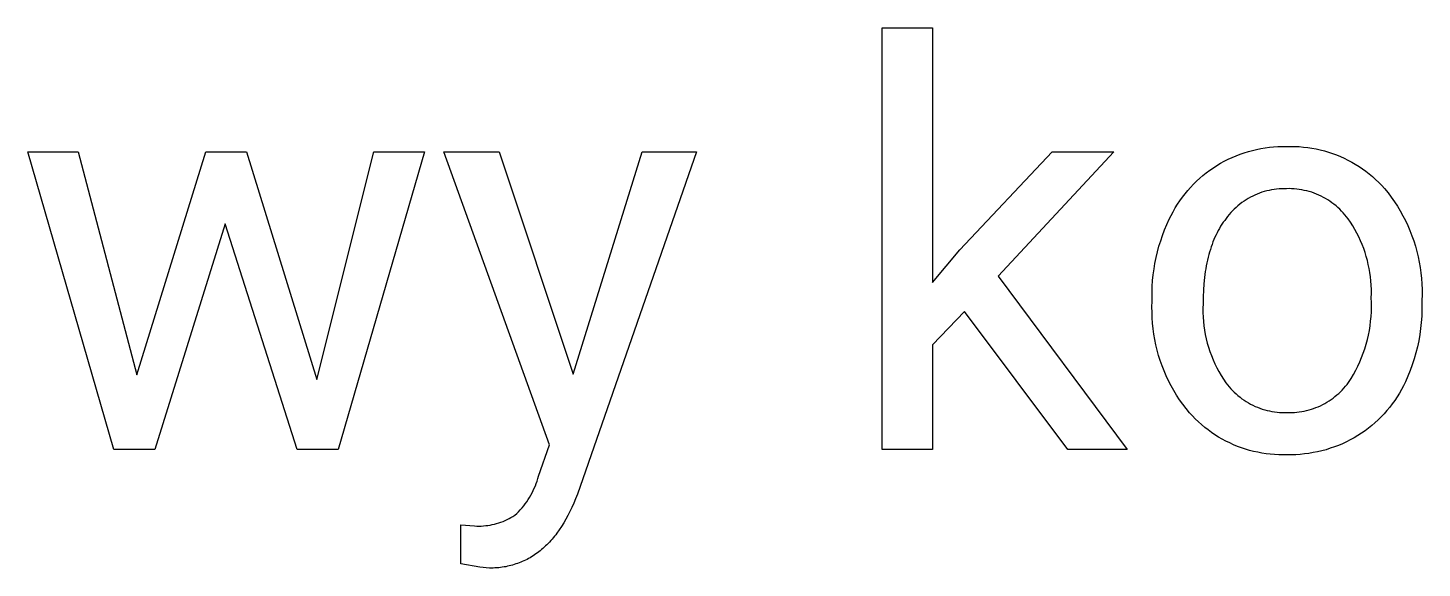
# Model space of a CAD drawing. Header units: millimetres. Extents: x 1422 to 6060, y -58 to 3182.
# Drawn here: x 4747 to 4856.1, y 136.9 to 179.1 of the extents above; entities that cross this region are included whole.
import ezdxf

# ---------------------------------------------------------------- set-up
doc = ezdxf.new("R2010")
doc.units = ezdxf.units.MM
doc.header["$MEASUREMENT"] = 0
doc.layers.add('Domyślny', color=7, linetype='Continuous', true_color=0x000000)

msp = doc.modelspace()

# ---------------------------------------------------------------- linework, layer by layer
at = {"layer": 'Domyślny'}
for p, q in [((4813.88, 146.15), (4813.88, 179.14)), ((4813.88, 179.14), (4817.84, 179.14)), ((4817.84, 179.14), (4817.84, 159.22)), ((4753.77, 146.15), (4747.04, 169.45)), ((4747.04, 169.45), (4750.98, 169.45)), ((4750.98, 169.45), (4755.55, 152.01)), ((4755.55, 152.01), (4760.95, 169.45)), ((4760.95, 169.45), (4764.15, 169.45)), ((4764.15, 169.45), (4769.66, 151.64)), ((4769.66, 151.64), (4774.11, 169.45)), ((4778.08, 169.45), (4771.33, 146.15)), ((4774.11, 169.45), (4778.08, 169.45)), ((4787.87, 146.51), (4779.6, 169.45)), ((4779.6, 169.45), (4783.93, 169.45)), ((4783.93, 169.45), (4789.72, 152.06)), ((4789.72, 152.06), (4795.12, 169.45)), ((4799.37, 169.45), (4790.04, 142.67)), ((4795.12, 169.45), (4799.37, 169.45)), ((4819.96, 161.78), (4827.19, 169.45)), ((4832.01, 169.45), (4822.98, 159.72)), ((4827.19, 169.45), (4832.01, 169.45)), ((4841.28, 169), (4841.59, 169.13)), ((4841.59, 169.13), (4841.91, 169.25)), ((4841.91, 169.25), (4842.23, 169.36)), ((4842.23, 169.36), (4842.55, 169.46)), ((4842.55, 169.46), (4842.87, 169.55)), ((4842.87, 169.55), (4843.2, 169.63)), ((4843.2, 169.63), (4843.53, 169.7)), ((4843.53, 169.7), (4843.86, 169.75)), ((4843.86, 169.75), (4844.2, 169.8)), ((4844.2, 169.8), (4844.53, 169.83)), ((4844.53, 169.83), (4844.87, 169.85)), ((4844.87, 169.85), (4845.21, 169.86)), ((4845.21, 169.86), (4845.54, 169.86)), ((4845.54, 169.86), (4845.88, 169.87)), ((4845.88, 169.87), (4846.21, 169.86)), ((4846.21, 169.86), (4846.54, 169.85)), ((4846.54, 169.85), (4846.87, 169.82)), ((4846.87, 169.82), (4847.2, 169.78)), ((4847.2, 169.78), (4847.53, 169.73)), ((4847.53, 169.73), (4847.85, 169.67)), ((4847.85, 169.67), (4848.17, 169.6)), ((4848.17, 169.6), (4848.5, 169.51)), ((4848.5, 169.51), (4848.81, 169.42)), ((4848.81, 169.42), (4849.13, 169.32)), ((4849.13, 169.32), (4849.44, 169.2)), ((4849.44, 169.2), (4849.75, 169.08)), ((4839.53, 168), (4839.81, 168.19)), ((4839.81, 168.19), (4840.09, 168.38)), ((4840.09, 168.38), (4840.38, 168.55)), ((4840.38, 168.55), (4840.67, 168.71)), ((4840.67, 168.71), (4840.98, 168.86)), ((4840.98, 168.86), (4841.28, 169)), ((4849.75, 169.08), (4850.05, 168.94)), ((4850.05, 168.94), (4850.34, 168.79)), ((4850.34, 168.79), (4850.64, 168.64)), ((4850.64, 168.64), (4850.92, 168.47)), ((4850.92, 168.47), (4851.21, 168.3)), ((4851.21, 168.3), (4851.48, 168.11)), ((4851.48, 168.11), (4851.75, 167.92)), ((4838.26, 166.91), (4838.5, 167.14)), ((4838.5, 167.14), (4838.75, 167.37)), ((4838.75, 167.37), (4839, 167.59)), ((4839, 167.59), (4839.26, 167.8)), ((4839.26, 167.8), (4839.53, 168)), ((4851.75, 167.92), (4852.01, 167.71)), ((4852.01, 167.71), (4852.27, 167.5)), ((4852.27, 167.5), (4852.51, 167.28)), ((4852.51, 167.28), (4852.75, 167.05)), ((4852.75, 167.05), (4852.99, 166.82)), ((4837.2, 165.62), (4837.39, 165.89)), ((4837.39, 165.89), (4837.6, 166.15)), ((4837.6, 166.15), (4837.81, 166.41)), ((4837.81, 166.41), (4838.03, 166.66)), ((4838.03, 166.66), (4838.26, 166.91)), ((4842.71, 165.89), (4842.54, 165.79)), ((4842.89, 165.98), (4842.71, 165.89)), ((4843.07, 166.06), (4842.89, 165.98)), ((4843.25, 166.14), (4843.07, 166.06)), ((4843.43, 166.21), (4843.25, 166.14)), ((4843.61, 166.28), (4843.43, 166.21)), ((4843.8, 166.33), (4843.61, 166.28)), ((4843.99, 166.39), (4843.8, 166.33)), ((4844.18, 166.43), (4843.99, 166.39)), ((4844.37, 166.47), (4844.18, 166.43)), ((4844.57, 166.5), (4844.37, 166.47)), ((4844.76, 166.53), (4844.57, 166.5)), ((4844.96, 166.55), (4844.76, 166.53)), ((4845.15, 166.56), (4844.96, 166.55)), ((4845.35, 166.56), (4845.15, 166.56)), ((4845.54, 166.56), (4845.35, 166.56)), ((4845.74, 166.57), (4845.54, 166.56)), ((4845.94, 166.56), (4845.74, 166.57)), ((4846.14, 166.55), (4845.94, 166.56)), ((4846.34, 166.53), (4846.14, 166.55)), ((4846.54, 166.5), (4846.34, 166.53)), ((4846.73, 166.47), (4846.54, 166.5)), ((4846.93, 166.43), (4846.73, 166.47)), ((4847.12, 166.39), (4846.93, 166.43)), ((4847.32, 166.33), (4847.12, 166.39)), ((4847.51, 166.28), (4847.32, 166.33)), ((4847.69, 166.21), (4847.51, 166.28)), ((4847.88, 166.14), (4847.69, 166.21)), ((4848.06, 166.06), (4847.88, 166.14)), ((4848.24, 165.98), (4848.06, 166.06)), ((4848.42, 165.88), (4848.24, 165.98)), ((4848.59, 165.79), (4848.42, 165.88)), ((4852.99, 166.82), (4853.21, 166.57)), ((4853.21, 166.57), (4853.48, 166.24)), ((4853.48, 166.24), (4853.74, 165.9)), ((4853.74, 165.9), (4853.98, 165.54)), ((4836.66, 164.76), (4836.83, 165.05)), ((4836.83, 165.05), (4837.01, 165.34)), ((4837.01, 165.34), (4837.2, 165.62)), ((4841.31, 164.83), (4841.18, 164.69)), ((4841.45, 164.97), (4841.31, 164.83)), ((4841.59, 165.1), (4841.45, 164.97)), ((4841.74, 165.23), (4841.59, 165.1)), ((4841.89, 165.35), (4841.74, 165.23)), ((4842.05, 165.47), (4841.89, 165.35)), ((4842.21, 165.59), (4842.05, 165.47)), ((4842.38, 165.69), (4842.21, 165.59)), ((4842.54, 165.79), (4842.38, 165.69)), ((4848.76, 165.68), (4848.59, 165.79)), ((4848.93, 165.58), (4848.76, 165.68)), ((4849.09, 165.46), (4848.93, 165.58)), ((4849.25, 165.34), (4849.09, 165.46)), ((4849.41, 165.22), (4849.25, 165.34)), ((4849.56, 165.08), (4849.41, 165.22)), ((4849.7, 164.95), (4849.56, 165.08)), ((4849.85, 164.81), (4849.7, 164.95)), ((4849.98, 164.66), (4849.85, 164.81)), ((4853.98, 165.54), (4854.22, 165.18)), ((4854.22, 165.18), (4854.44, 164.82)), ((4854.44, 164.82), (4854.65, 164.44)), ((4762.47, 163.81), (4756.98, 146.15)), ((4768.11, 146.15), (4762.47, 163.81)), ((4835.99, 163.33), (4836.17, 163.75)), ((4836.17, 163.75), (4836.36, 164.17)), ((4836.36, 164.17), (4836.51, 164.47)), ((4836.51, 164.47), (4836.66, 164.76)), ((4840.48, 163.78), (4840.38, 163.62)), ((4840.59, 163.93), (4840.48, 163.78)), ((4840.7, 164.08), (4840.59, 163.93)), ((4840.81, 164.23), (4840.7, 164.08)), ((4840.92, 164.39), (4840.81, 164.23)), ((4841.05, 164.54), (4840.92, 164.39)), ((4841.18, 164.69), (4841.05, 164.54)), ((4850.11, 164.51), (4849.98, 164.66)), ((4850.24, 164.36), (4850.11, 164.51)), ((4850.36, 164.2), (4850.24, 164.36)), ((4850.54, 163.93), (4850.36, 164.2)), ((4850.72, 163.65), (4850.54, 163.93)), ((4854.65, 164.44), (4854.84, 164.06)), ((4854.84, 164.06), (4855.03, 163.67)), ((4855.03, 163.67), (4855.2, 163.28)), ((4835.69, 162.48), (4835.83, 162.91)), ((4835.83, 162.91), (4835.99, 163.33)), ((4839.94, 162.76), (4839.86, 162.58)), ((4840.02, 162.94), (4839.94, 162.76)), ((4840.1, 163.11), (4840.02, 162.94)), ((4840.19, 163.29), (4840.1, 163.11)), ((4840.29, 163.45), (4840.19, 163.29)), ((4840.38, 163.62), (4840.29, 163.45)), ((4850.89, 163.37), (4850.72, 163.65)), ((4851.04, 163.08), (4850.89, 163.37)), ((4851.19, 162.79), (4851.04, 163.08)), ((4851.33, 162.49), (4851.19, 162.79)), ((4855.2, 163.28), (4855.35, 162.88)), ((4855.35, 162.88), (4855.5, 162.47)), ((4817.84, 159.22), (4819.96, 161.78)), ((4835.33, 161.17), (4835.44, 161.61)), ((4835.44, 161.61), (4835.55, 162.05)), ((4835.55, 162.05), (4835.69, 162.48)), ((4839.51, 161.6), (4839.46, 161.4)), ((4839.58, 161.81), (4839.51, 161.6)), ((4839.64, 162), (4839.58, 161.81)), ((4839.71, 162.2), (4839.64, 162)), ((4839.78, 162.39), (4839.71, 162.2)), ((4839.86, 162.58), (4839.78, 162.39)), ((4851.46, 162.19), (4851.33, 162.49)), ((4851.58, 161.89), (4851.46, 162.19)), ((4851.68, 161.58), (4851.58, 161.89)), ((4851.78, 161.26), (4851.68, 161.58)), ((4855.5, 162.47), (4855.63, 162.07)), ((4855.63, 162.07), (4855.74, 161.65)), ((4855.74, 161.65), (4855.84, 161.23)), ((4835.17, 160.28), (4835.24, 160.72)), ((4835.24, 160.72), (4835.33, 161.17)), ((4839.26, 160.53), (4839.22, 160.3)), ((4839.3, 160.75), (4839.26, 160.53)), ((4839.35, 160.97), (4839.3, 160.75)), ((4839.4, 161.19), (4839.35, 160.97)), ((4839.46, 161.4), (4839.4, 161.19)), ((4851.87, 160.95), (4851.78, 161.26)), ((4851.94, 160.63), (4851.87, 160.95)), ((4852.01, 160.31), (4851.94, 160.63)), ((4855.84, 161.23), (4855.93, 160.81)), ((4855.93, 160.81), (4856, 160.39)), ((4822.98, 159.72), (4833.06, 146.15)), ((4835.03, 158.92), (4835.06, 159.38)), ((4835.06, 159.38), (4835.11, 159.83)), ((4835.11, 159.83), (4835.17, 160.28)), ((4839.12, 159.6), (4839.07, 159.11)), ((4839.18, 160.07), (4839.12, 159.6)), ((4839.22, 160.3), (4839.18, 160.07)), ((4852.07, 159.99), (4852.01, 160.31)), ((4852.11, 159.66), (4852.07, 159.99)), ((4852.14, 159.34), (4852.11, 159.66)), ((4852.17, 159.01), (4852.14, 159.34)), ((4856, 160.39), (4856.06, 159.97)), ((4856.06, 159.97), (4856.1, 159.54)), ((4856.1, 159.54), (4856.13, 159.11)), ((4835.02, 158.47), (4835.03, 158.92)), ((4835.02, 158.02), (4835.02, 158.47)), ((4839.03, 158.61), (4839.01, 158.09)), ((4839.07, 159.11), (4839.03, 158.61)), ((4852.18, 158.68), (4852.17, 159.01)), ((4852.17, 158.03), (4852.18, 158.35)), ((4852.18, 158.35), (4852.18, 158.68)), ((4856.13, 159.11), (4856.15, 158.68)), ((4856.15, 158.25), (4856.14, 157.82)), ((4856.15, 158.68), (4856.15, 158.25)), ((4835, 157.31), (4835.02, 157.74)), ((4835.01, 156.88), (4835, 157.31)), ((4835.02, 157.74), (4835.02, 158.02)), ((4839.01, 157.56), (4838.99, 157.21)), ((4838.99, 157.21), (4839, 156.87)), ((4839.01, 158.09), (4839.01, 157.56)), ((4852.19, 157.66), (4852.17, 158.03)), ((4852.18, 156.93), (4852.19, 157.29)), ((4852.19, 157.29), (4852.19, 157.66)), ((4856.14, 157.54), (4856.13, 157.06)), ((4856.14, 157.82), (4856.14, 157.54)), ((4820.33, 156.94), (4817.84, 154.34)), ((4828.41, 146.15), (4820.33, 156.94)), ((4835.02, 156.46), (4835.01, 156.88)), ((4835.05, 156.03), (4835.02, 156.46)), ((4839, 156.87), (4839.01, 156.52)), ((4839.01, 156.52), (4839.03, 156.18)), ((4839.03, 156.18), (4839.07, 155.83)), ((4852.08, 155.83), (4852.12, 156.19)), ((4852.12, 156.19), (4852.16, 156.56)), ((4852.16, 156.56), (4852.18, 156.93)), ((4856.08, 156.1), (4856.03, 155.61)), ((4856.12, 156.58), (4856.08, 156.1)), ((4856.13, 157.06), (4856.12, 156.58)), ((4835.1, 155.6), (4835.05, 156.03)), ((4835.15, 155.18), (4835.1, 155.6)), ((4835.23, 154.76), (4835.15, 155.18)), ((4839.07, 155.83), (4839.12, 155.49)), ((4839.12, 155.49), (4839.18, 155.15)), ((4839.18, 155.15), (4839.25, 154.82)), ((4851.87, 154.75), (4851.95, 155.11)), ((4851.95, 155.11), (4852.02, 155.47)), ((4852.02, 155.47), (4852.08, 155.83)), ((4855.97, 155.14), (4855.88, 154.66)), ((4856.03, 155.61), (4855.97, 155.14)), ((4817.84, 154.34), (4817.84, 146.15)), ((4835.31, 154.34), (4835.23, 154.76)), ((4835.42, 153.93), (4835.31, 154.34)), ((4835.53, 153.52), (4835.42, 153.93)), ((4839.25, 154.82), (4839.34, 154.48)), ((4839.34, 154.48), (4839.43, 154.15)), ((4839.43, 154.15), (4839.54, 153.82)), ((4851.54, 153.7), (4851.66, 154.04)), ((4851.66, 154.04), (4851.77, 154.39)), ((4851.77, 154.39), (4851.87, 154.75)), ((4855.78, 154.19), (4855.66, 153.72)), ((4855.88, 154.66), (4855.78, 154.19)), ((4835.66, 153.11), (4835.53, 153.52)), ((4835.8, 152.71), (4835.66, 153.11)), ((4839.54, 153.82), (4839.66, 153.5)), ((4839.66, 153.5), (4839.79, 153.18)), ((4839.79, 153.18), (4839.93, 152.86)), ((4839.93, 152.86), (4840.08, 152.55)), ((4851.12, 152.68), (4851.27, 153.01)), ((4851.27, 153.01), (4851.41, 153.35)), ((4851.41, 153.35), (4851.54, 153.7)), ((4855.38, 152.79), (4855.22, 152.34)), ((4855.53, 153.25), (4855.38, 152.79)), ((4855.66, 153.72), (4855.53, 153.25)), ((4835.96, 152.31), (4835.8, 152.71)), ((4836.13, 151.92), (4835.96, 152.31)), ((4836.31, 151.53), (4836.13, 151.92)), ((4840.08, 152.55), (4840.24, 152.25)), ((4840.24, 152.25), (4840.42, 151.95)), ((4840.42, 151.95), (4840.6, 151.66)), ((4850.39, 151.4), (4850.59, 151.71)), ((4850.59, 151.71), (4850.78, 152.03)), ((4850.78, 152.03), (4850.95, 152.35)), ((4850.95, 152.35), (4851.12, 152.68)), ((4855.04, 151.89), (4854.84, 151.45)), ((4855.22, 152.34), (4855.04, 151.89)), ((4836.51, 151.15), (4836.31, 151.53)), ((4836.72, 150.78), (4836.51, 151.15)), ((4836.94, 150.41), (4836.72, 150.78)), ((4840.6, 151.66), (4840.79, 151.37)), ((4840.79, 151.37), (4840.91, 151.22)), ((4840.91, 151.22), (4841.04, 151.06)), ((4841.04, 151.06), (4841.17, 150.91)), ((4841.17, 150.91), (4841.31, 150.77)), ((4841.31, 150.77), (4841.45, 150.63)), ((4841.45, 150.63), (4841.59, 150.5)), ((4849.63, 150.54), (4849.77, 150.68)), ((4849.77, 150.68), (4849.9, 150.81)), ((4849.9, 150.81), (4850.03, 150.96)), ((4850.03, 150.96), (4850.16, 151.1)), ((4850.16, 151.1), (4850.28, 151.25)), ((4850.28, 151.25), (4850.39, 151.4)), ((4854.54, 150.85), (4854.37, 150.56)), ((4854.69, 151.15), (4854.54, 150.85)), ((4854.84, 151.45), (4854.69, 151.15)), ((4837.17, 150.05), (4836.94, 150.41)), ((4837.42, 149.7), (4837.17, 150.05)), ((4837.68, 149.36), (4837.42, 149.7)), ((4841.59, 150.5), (4841.74, 150.37)), ((4841.74, 150.37), (4841.9, 150.24)), ((4841.9, 150.24), (4842.05, 150.12)), ((4842.05, 150.12), (4842.22, 150.01)), ((4842.22, 150.01), (4842.38, 149.9)), ((4842.38, 149.9), (4842.55, 149.8)), ((4842.55, 149.8), (4842.73, 149.71)), ((4842.73, 149.71), (4842.9, 149.62)), ((4842.9, 149.62), (4843.08, 149.53)), ((4843.08, 149.53), (4843.26, 149.46)), ((4847.84, 149.43), (4848.02, 149.5)), ((4848.02, 149.5), (4848.2, 149.58)), ((4848.2, 149.58), (4848.37, 149.67)), ((4848.37, 149.67), (4848.54, 149.76)), ((4848.54, 149.76), (4848.7, 149.85)), ((4848.7, 149.85), (4848.87, 149.96)), ((4848.87, 149.96), (4849.03, 150.06)), ((4849.03, 150.06), (4849.18, 150.18)), ((4849.18, 150.18), (4849.33, 150.29)), ((4849.33, 150.29), (4849.48, 150.42)), ((4849.48, 150.42), (4849.63, 150.54)), ((4853.81, 149.73), (4853.61, 149.46)), ((4854.01, 150), (4853.81, 149.73)), ((4854.19, 150.28), (4854.01, 150)), ((4854.37, 150.56), (4854.19, 150.28)), ((4837.94, 149.03), (4837.68, 149.36)), ((4838.17, 148.79), (4837.94, 149.03)), ((4838.4, 148.55), (4838.17, 148.79)), ((4838.64, 148.32), (4838.4, 148.55)), ((4843.26, 149.46), (4843.45, 149.38)), ((4843.45, 149.38), (4843.64, 149.32)), ((4843.64, 149.32), (4843.83, 149.26)), ((4843.83, 149.26), (4844.02, 149.21)), ((4844.02, 149.21), (4844.21, 149.17)), ((4844.21, 149.17), (4844.4, 149.13)), ((4844.4, 149.13), (4844.6, 149.1)), ((4844.6, 149.1), (4844.8, 149.07)), ((4844.8, 149.07), (4844.99, 149.05)), ((4844.99, 149.05), (4845.19, 149.04)), ((4845.19, 149.04), (4845.39, 149.04)), ((4845.39, 149.04), (4845.59, 149.04)), ((4845.59, 149.04), (4845.78, 149.04)), ((4845.78, 149.04), (4845.97, 149.04)), ((4845.97, 149.04), (4846.16, 149.05)), ((4846.16, 149.05), (4846.35, 149.07)), ((4846.35, 149.07), (4846.54, 149.09)), ((4846.54, 149.09), (4846.73, 149.12)), ((4846.73, 149.12), (4846.92, 149.16)), ((4846.92, 149.16), (4847.11, 149.2)), ((4847.11, 149.2), (4847.3, 149.25)), ((4847.3, 149.25), (4847.48, 149.3)), ((4847.48, 149.3), (4847.66, 149.36)), ((4847.66, 149.36), (4847.84, 149.43)), ((4852.71, 148.48), (4852.46, 148.25)), ((4852.95, 148.71), (4852.71, 148.48)), ((4853.18, 148.95), (4852.95, 148.71)), ((4853.4, 149.2), (4853.18, 148.95)), ((4853.61, 149.46), (4853.4, 149.2)), ((4838.88, 148.1), (4838.64, 148.32)), ((4839.14, 147.89), (4838.88, 148.1)), ((4839.4, 147.69), (4839.14, 147.89)), ((4839.67, 147.49), (4839.4, 147.69)), ((4839.94, 147.31), (4839.67, 147.49)), ((4840.22, 147.13), (4839.94, 147.31)), ((4851.41, 147.43), (4851.13, 147.25)), ((4851.68, 147.62), (4851.41, 147.43)), ((4851.95, 147.82), (4851.68, 147.62)), ((4852.21, 148.03), (4851.95, 147.82)), ((4852.46, 148.25), (4852.21, 148.03)), ((4787, 144.08), (4787.87, 146.51)), ((4840.51, 146.97), (4840.22, 147.13)), ((4840.8, 146.81), (4840.51, 146.97)), ((4841.1, 146.67), (4840.8, 146.81)), ((4841.4, 146.53), (4841.1, 146.67)), ((4841.7, 146.4), (4841.4, 146.53)), ((4842.01, 146.29), (4841.7, 146.4)), ((4842.33, 146.19), (4842.01, 146.29)), ((4848.96, 146.25), (4848.63, 146.14)), ((4849.28, 146.36), (4848.96, 146.25)), ((4849.6, 146.48), (4849.28, 146.36)), ((4849.92, 146.61), (4849.6, 146.48)), ((4850.23, 146.76), (4849.92, 146.61)), ((4850.53, 146.91), (4850.23, 146.76)), ((4850.83, 147.07), (4850.53, 146.91)), ((4851.13, 147.25), (4850.83, 147.07)), ((4756.98, 146.15), (4753.77, 146.15)), ((4771.33, 146.15), (4768.11, 146.15)), ((4817.84, 146.15), (4813.88, 146.15)), ((4833.06, 146.15), (4828.41, 146.15)), ((4842.64, 146.09), (4842.33, 146.19)), ((4842.96, 146.01), (4842.64, 146.09)), ((4843.29, 145.94), (4842.96, 146.01)), ((4843.61, 145.88), (4843.29, 145.94)), ((4843.94, 145.83), (4843.61, 145.88)), ((4844.27, 145.79), (4843.94, 145.83)), ((4844.6, 145.76), (4844.27, 145.79)), ((4844.93, 145.74), (4844.6, 145.76)), ((4845.26, 145.74), (4844.93, 145.74)), ((4845.59, 145.74), (4845.26, 145.74)), ((4845.93, 145.74), (4845.59, 145.74)), ((4846.27, 145.75), (4845.93, 145.74)), ((4846.61, 145.77), (4846.27, 145.75)), ((4846.95, 145.81), (4846.61, 145.77)), ((4847.29, 145.85), (4846.95, 145.81)), ((4847.63, 145.91), (4847.29, 145.85)), ((4847.97, 145.98), (4847.63, 145.91)), ((4848.3, 146.06), (4847.97, 145.98)), ((4848.63, 146.14), (4848.3, 146.06)), ((4786.94, 143.89), (4787, 144.08)), ((4786.5, 142.76), (4786.59, 142.94)), ((4786.59, 142.94), (4786.67, 143.12)), ((4786.67, 143.12), (4786.75, 143.31)), ((4786.75, 143.31), (4786.82, 143.5)), ((4786.82, 143.5), (4786.88, 143.69)), ((4786.88, 143.69), (4786.94, 143.89)), ((4785.84, 141.75), (4785.96, 141.91)), ((4785.96, 141.91), (4786.08, 142.07)), ((4786.08, 142.07), (4786.19, 142.24)), ((4786.19, 142.24), (4786.3, 142.41)), ((4786.3, 142.41), (4786.4, 142.58)), ((4786.4, 142.58), (4786.5, 142.76)), ((4789.76, 141.97), (4789.61, 141.63)), ((4789.9, 142.31), (4789.76, 141.97)), ((4790.04, 142.67), (4789.9, 142.31)), ((4784.69, 140.75), (4784.84, 140.83)), ((4784.84, 140.83), (4784.99, 140.92)), ((4784.99, 140.92), (4785.14, 141.01)), ((4785.14, 141.01), (4785.29, 141.15)), ((4785.29, 141.15), (4785.43, 141.29)), ((4785.43, 141.29), (4785.57, 141.44)), ((4785.57, 141.44), (4785.71, 141.59)), ((4785.71, 141.59), (4785.84, 141.75)), ((4789.3, 141), (4789.14, 140.7)), ((4789.46, 141.31), (4789.3, 141)), ((4789.61, 141.63), (4789.46, 141.31)), ((4780.93, 137.2), (4780.93, 140.26)), ((4780.93, 140.26), (4782, 140.18)), ((4782, 140.18), (4782.17, 140.17)), ((4782.17, 140.17), (4782.35, 140.17)), ((4782.35, 140.17), (4782.52, 140.17)), ((4782.52, 140.17), (4782.7, 140.18)), ((4782.7, 140.18), (4782.87, 140.2)), ((4782.87, 140.2), (4783.04, 140.22)), ((4783.04, 140.22), (4783.21, 140.25)), ((4783.21, 140.25), (4783.38, 140.28)), ((4783.38, 140.28), (4783.55, 140.32)), ((4783.55, 140.32), (4783.72, 140.36)), ((4783.72, 140.36), (4783.89, 140.42)), ((4783.89, 140.42), (4784.05, 140.47)), ((4784.05, 140.47), (4784.22, 140.53)), ((4784.22, 140.53), (4784.38, 140.6)), ((4784.38, 140.6), (4784.54, 140.67)), ((4784.54, 140.67), (4784.69, 140.75)), ((4788.62, 139.87), (4788.44, 139.61)), ((4788.8, 140.13), (4788.62, 139.87)), ((4788.97, 140.41), (4788.8, 140.13)), ((4789.14, 140.7), (4788.97, 140.41)), ((4787.55, 138.61), (4787.45, 138.51)), ((4787.66, 138.71), (4787.55, 138.61)), ((4787.76, 138.81), (4787.66, 138.71)), ((4787.86, 138.92), (4787.76, 138.81)), ((4787.96, 139.03), (4787.86, 138.92)), ((4788.06, 139.14), (4787.96, 139.03)), ((4788.15, 139.25), (4788.06, 139.14)), ((4788.25, 139.37), (4788.15, 139.25)), ((4788.34, 139.49), (4788.25, 139.37)), ((4788.44, 139.61), (4788.34, 139.49)), ((4785.98, 137.5), (4785.86, 137.44)), ((4786.1, 137.56), (4785.98, 137.5)), ((4786.22, 137.63), (4786.1, 137.56)), ((4786.34, 137.69), (4786.22, 137.63)), ((4786.45, 137.76), (4786.34, 137.69)), ((4786.57, 137.83), (4786.45, 137.76)), ((4786.68, 137.91), (4786.57, 137.83)), ((4786.8, 137.99), (4786.68, 137.91)), ((4786.91, 138.07), (4786.8, 137.99)), ((4787.02, 138.15), (4786.91, 138.07)), ((4787.13, 138.24), (4787.02, 138.15)), ((4787.24, 138.33), (4787.13, 138.24)), ((4787.34, 138.42), (4787.24, 138.33)), ((4787.45, 138.51), (4787.34, 138.42)), ((4782.41, 136.94), (4780.93, 137.2)), ((4783.16, 136.88), (4782.41, 136.94)), ((4783.3, 136.88), (4783.16, 136.88)), ((4783.45, 136.88), (4783.3, 136.88)), ((4783.59, 136.89), (4783.45, 136.88)), ((4783.74, 136.9), (4783.59, 136.89)), ((4783.88, 136.91), (4783.74, 136.9)), ((4784.02, 136.93), (4783.88, 136.91)), ((4784.16, 136.95), (4784.02, 136.93)), ((4784.3, 136.97), (4784.16, 136.95)), ((4784.43, 136.99), (4784.3, 136.97)), ((4784.57, 137.02), (4784.43, 136.99)), ((4784.7, 137.05), (4784.57, 137.02)), ((4784.84, 137.08), (4784.7, 137.05)), ((4784.97, 137.12), (4784.84, 137.08)), ((4785.1, 137.16), (4784.97, 137.12)), ((4785.23, 137.2), (4785.1, 137.16)), ((4785.36, 137.24), (4785.23, 137.2)), ((4785.48, 137.29), (4785.36, 137.24)), ((4785.61, 137.34), (4785.48, 137.29)), ((4785.73, 137.39), (4785.61, 137.34)), ((4785.86, 137.44), (4785.73, 137.39))]:
    msp.add_line(p, q, dxfattribs=at)

doc.saveas('drawing.dxf')
